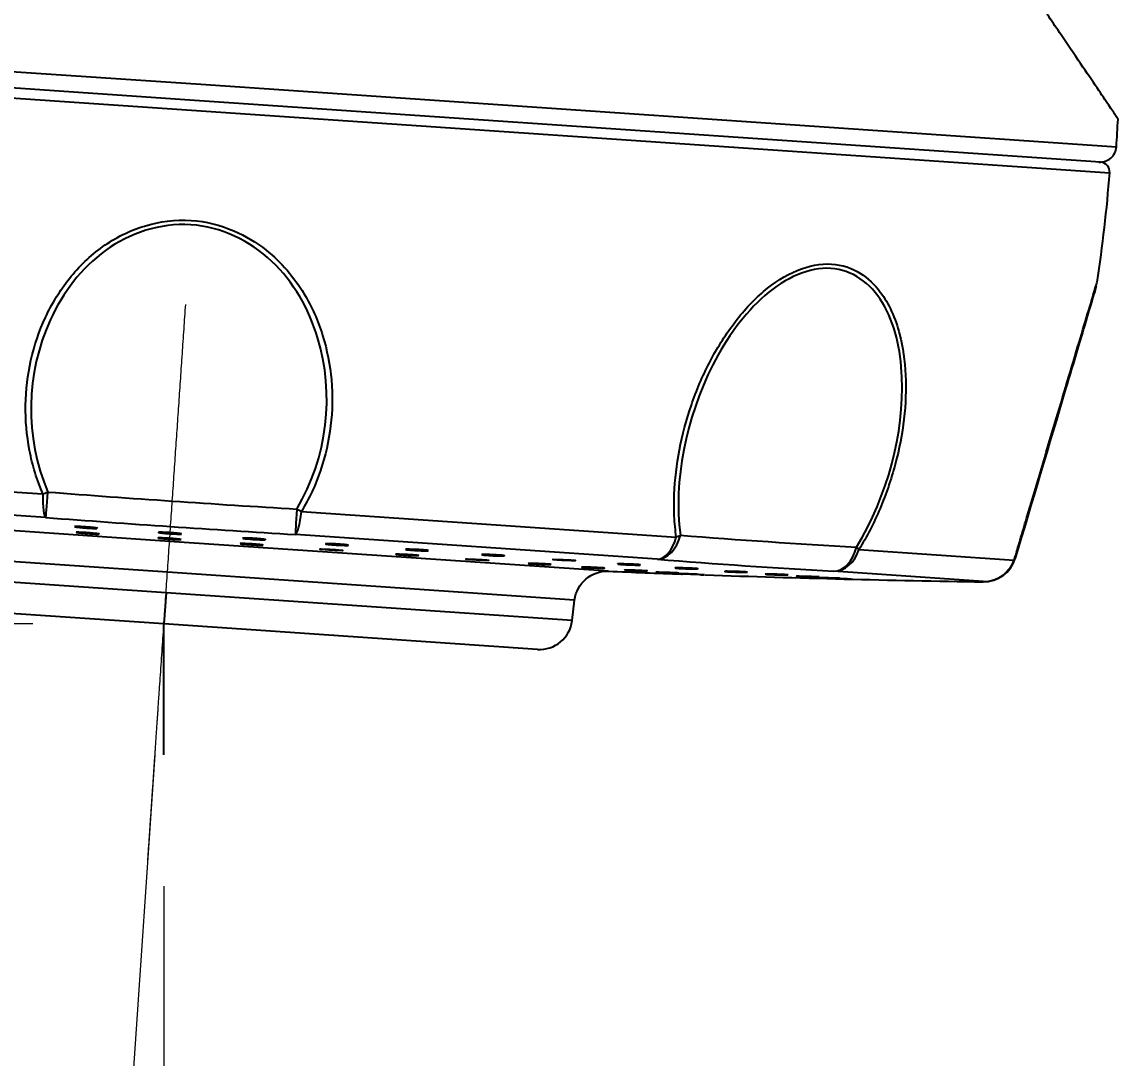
# Model space of a CAD drawing. Extents: x 0 to 1128, y 0 to 827.
# Drawn here: x 472.88 to 506.32, y 538.93 to 570.55 of the extents above; entities that cross this region are included whole.
import ezdxf

# ---------------------------------------------------------------- set-up
doc = ezdxf.new("R2010")
doc.units = 0
doc.header["$LTSCALE"] = 10
doc.header["$MEASUREMENT"] = 0
doc.header["$PDMODE"] = 3
doc.header["$PDSIZE"] = -10
doc.linetypes.add('CENTER2', pattern=[28.575, 19.05, -3.175, 3.175, -3.175])
doc.layers.get('0').update_dxf_attribs({"linetype": 'CONTINUOUS'})
doc.layers.get('DEFPOINTS').update_dxf_attribs({"linetype": 'CONTINUOUS'})
doc.layers.add('1', color=7, linetype='CONTINUOUS')
doc.layers.add('Cneter', color=1, linetype='CENTER2', lineweight=13)
doc.styles.add('Daelim Dimension', font='')
doc.styles.get('Daelim Dimension').set_extended_font_data('나눔고딕')
doc.dimstyles.new('DEFAULT', dxfattribs={"dimscale": 2, "dimtxt": 2, "dimasz": 2, "dimexe": 0, "dimexo": 2, "dimgap": 1, "dimtad": 1, "dimdec": 0, "dimzin": 9, "dimdsep": 46, "dimtxsty": 'Daelim Dimension', "dimcen": 0.5, "dimclrd": 5, "dimclre": 5, "dimclrt": 256, "dimadec": 1, "dimazin": 0, "dimtfac": 1, "dimtdec": 0, "dimtix": 1, "dimtmove": 0, "dimatfit": 3, "dimfxl": 1, "dimtolj": 1, "dimtzin": 1, "dimlwd": 9, "dimlwe": 9, "dimarcsym": 0})

# ---------------------------------------------------------------- blocks, each defined once
blk = doc.blocks.new('*D4')
at = {"color": 5, "lineweight": 9, "ltscale": 0.5, "transparency": 16777216}
for p, q in [((477.216, 544.182), (477.216, 293.369)), ((709.243, 329.959), (709.243, 293.369)), ((481.216, 293.369), (705.243, 293.369))]:
    blk.add_line(p, q, dxfattribs=at)
at = {"color": 5, "ltscale": 0.5, "transparency": 16777216}
for points in [[(481.216, 294.036), (481.216, 292.702), (477.216, 293.369)], [(705.243, 294.036), (705.243, 292.702), (709.243, 293.369)]]:
    blk.add_solid(points, dxfattribs=at)
at = {"layer": 'DEFPOINTS', "color": 0, "ltscale": 0.5, "transparency": 16777216}
for p in [(477.216, 548.182), (709.243, 333.959), (709.243, 293.369)]:
    blk.add_point(p, dxfattribs=at)
at = {"color": 7, "ltscale": 0.5, "transparency": 16777216, "insert": (593.23, 300.482), "char_height": 10, "attachment_point": 5, "style": 'Daelim Dimension'}
blk.add_mtext('\\A1;232', dxfattribs=at)
blk = doc.blocks.new('*D5')
at = {"color": 5, "lineweight": 9, "ltscale": 0.5, "transparency": 16777216}
for p, q in [((476.944, 548.191), (459.613, 293.968)), ((477.216, 544.182), (477.216, 293.369))]:
    blk.add_line(p, q, dxfattribs=at)
blk.add_arc((477.216, 552.182), 258.813, 266.98543, 269.11445, dxfattribs=at)
at = {"color": 5, "ltscale": 0.5, "transparency": 16777216}
for points in [[(463.565, 293.062), (463.646, 294.393), (459.613, 293.968)], [(473.222, 294.067), (473.211, 292.733), (477.216, 293.369)]]:
    blk.add_solid(points, dxfattribs=at)
at = {"layer": 'DEFPOINTS', "color": 0, "ltscale": 0.5, "transparency": 16777216}
for p in [(477.281, 553.128), (477.216, 552.182), (477.216, 552.182), (477.216, 548.182), (465.476, 293.636)]:
    blk.add_point(p, dxfattribs=at)
at = {"color": 7, "ltscale": 0.5, "transparency": 16777216, "insert": (468.652, 300.641), "char_height": 10, "attachment_point": 5, "rotation": 358.0499, "style": 'Daelim Dimension'}
blk.add_mtext('\\A1;4%%D', dxfattribs=at)
blk = doc.blocks.new('*D6')
at = {"color": 5, "lineweight": 9, "ltscale": 0.5, "transparency": 16777216}
for p, q in [((473.216, 552.182), (407.903, 552.182)), ((407.903, 332.959), (407.903, 548.182)), ((678.153, 328.959), (407.903, 328.959))]:
    blk.add_line(p, q, dxfattribs=at)
at = {"color": 5, "ltscale": 0.5, "transparency": 16777216}
for points in [[(407.236, 548.182), (408.569, 548.182), (407.903, 552.182)], [(407.236, 332.959), (408.569, 332.959), (407.903, 328.959)]]:
    blk.add_solid(points, dxfattribs=at)
at = {"layer": 'DEFPOINTS', "color": 0, "ltscale": 0.5, "transparency": 16777216}
for p in [(407.903, 552.182), (477.216, 552.182), (682.153, 328.959)]:
    blk.add_point(p, dxfattribs=at)
at = {"color": 7, "ltscale": 0.5, "transparency": 16777216, "insert": (400.79, 440.571), "char_height": 10, "attachment_point": 5, "rotation": 90, "style": 'Daelim Dimension'}
blk.add_mtext('\\A1;223', dxfattribs=at)

msp = doc.modelspace()

# ---------------------------------------------------------------- linework, layer by layer
at = {"ltscale": 0.5}
for p in [(477.281, 553.128), (477.216, 548.182)]:
    msp.add_line(p, (477.216, 552.182), dxfattribs=at)
at = {"layer": '1', "color": 7, "linetype": 'Continuous'}
for p, q in [((450.405, 570.55), (478.339, 568.646)), ((478.305, 568.145), (450.819, 570.019)), ((450.5, 569.738), (506.069, 565.949)), ((478.339, 568.646), (506.273, 566.741)), ((505.79, 566.271), (478.305, 568.145)), ((462.093, 556.926), (473.525, 556.147)), ((473.614, 555.428), (462.58, 556.18)), ((477.388, 554.701), (463.997, 555.614)), ((481.412, 555.609), (492.843, 554.83)), ((492.26, 554.156), (481.226, 554.909)), ((477.324, 553.756), (464.901, 554.603)), ((490.78, 553.788), (477.388, 554.701)), ((498.42, 554.45), (503.155, 554.127)), ((477.281, 553.128), (464.891, 553.972)), ((502.213, 553.478), (497.643, 553.789)), ((489.746, 552.909), (477.324, 553.756)), ((497.206, 553.613), (497.199, 553.615)), ((502.213, 553.478), (502.209, 553.463)), ((489.671, 552.283), (477.281, 553.128)), ((477.216, 552.182), (465.823, 552.959)), ((489.671, 552.283), (489.746, 552.909)), ((488.61, 551.405), (477.216, 552.182))]:
    msp.add_line(p, q, dxfattribs=at)
for centre, radius, start, end in [((381.529, 574.742), 125, 356.32995, 356.7184), ((505.774, 566.773), 0.5, 266.0999, 356.33), ((505.769, 565.972), 0.3, 355.6959, 86.0999), ((463.339, 569.165), 42.85, 351.1961, 355.6959), ((502.226, 554.463), 1, 269.0488, 343.4195), ((510.227, 1036.405), 483.009, 267.69242, 267.9574), ((510.227, 1036.405), 483.009, 268.04192, 269.04876), ((488.678, 552.403), 1, 266.0999, 353.0998)]:
    msp.add_arc(centre, radius, start, end, dxfattribs=at)
at = {"layer": '1', "color": 7, "linetype": 'Continuous', "extrusion": (0, 0, -1)}
msp.add_arc((-490.739, 552.789), 1, 6.9002, 92.3076, dxfattribs=at)
at = {"layer": '1', "color": 7, "linetype": 'Continuous'}
for centre, major_axis, ratio, start_param, end_param in [((473.689, 556.423), (-0.068, -0.998), 0.151744, 5.003417, 6.231108), ((473.689, 556.423), (0.92, 0.391), 0.196656, 4.449773, 4.612751), ((473.689, 556.423), (0.076, 0.997), 0.0018, 3.193066, 4.491082), ((508.274, 1007.747), (463.112, -31.572), 0.97561, 4.704187, 4.720591), ((481.286, 555.906), (-0.06, -0.998), 0.0018, 4.933696, 6.231712), ((481.286, 555.906), (-0.068, -0.998), 0.151744, 0.052077, 1.279768), ((481.286, 555.906), (-0.859, 0.513), 0.196656, 1.670434, 1.833412), ((508.285, 1007.907), (-464.072, 31.637), 0.97561, 1.562594, 1.578998), ((492.297, 555.155), (0.079, 0.997), 0.708356, 3.201082, 4.499098), ((492.297, 555.155), (-0.068, -0.998), 0.591619, 0.052077, 1.279768), ((492.297, 555.155), (0.992, 0.129), 0.453228, 5.235213, 5.398191), ((598.338, 1001.607), (170.509, 431.736), 0.68986, 3.349475, 3.36588), ((497.669, 554.789), (-0.057, -0.998), 0.70581, 0.043486, 1.341502), ((497.669, 554.789), (-0.068, -0.998), 0.806217, 0.052077, 1.279768), ((497.669, 554.789), (-0.854, 0.52), 0.175115, 3.754975, 3.917953), ((597.846, 1001.801), (-170.863, -432.632), 0.68986, 0.207883, 0.224287), ((502.23, 554.478), (-0.958, 0.285), 0.999966, 1.843577, 3.141593), ((502.23, 554.478), (-0.068, -0.998), 0.98842, 0.052077, 1.279768), ((502.23, 554.478), (0.958, -0.285), 0.444306, 6.120207, 6.283185)]:
    msp.add_ellipse(centre, major_axis=major_axis, ratio=ratio, start_param=start_param, end_param=end_param, dxfattribs=at)
for points, knots in [([(506.324, 567.587), (506.311, 567.607), (506.283, 567.649), (506.059, 567.981), (505.702, 568.51), (505.197, 569.255), (504.549, 570.212), (503.283, 572.076), (500.921, 575.588), (497.236, 581.013), (493.874, 585.973), (491.097, 590.08), (488.657, 593.683), (485.939, 597.671), (483.413, 601.404), (481.967, 603.556), (481.343, 604.484)], [0, 0, 0, 0, 0.03684, 0.074066, 0.112005, 0.150963, 0.191222, 0.233031, 0.351862, 0.491758, 0.62721, 0.683143, 0.759439, 0.859337, 0.939331, 1, 1, 1, 1]), ([(473.525, 556.147), (473.44, 556.361), (473.27, 556.794), (473.051, 557.696), (472.949, 558.855), (473.113, 560.235), (473.557, 561.557), (474.287, 562.758), (475.308, 563.751), (476.599, 564.401), (478.02, 564.582), (479.318, 564.258), (480.545, 563.516), (481.494, 562.395), (482.106, 561.001), (482.373, 559.623), (482.351, 558.221), (482.09, 557.078), (481.751, 556.214), (481.524, 555.81), (481.412, 555.609)], [0, 0, 0, 0, 0.030925, 0.062393, 0.124655, 0.186847, 0.248867, 0.311288, 0.373942, 0.43667, 0.499585, 0.558364, 0.609289, 0.687378, 0.749769, 0.812162, 0.87525, 0.93778, 0.969186, 1, 1, 1, 1]), ([(481.271, 555.687), (482.209, 557.257), (482.434, 559.187), (481.638, 561.795), (481.179, 562.609), (479.837, 563.879), (478.968, 564.299), (477.099, 564.42), (476.18, 564.113), (474.695, 563.037), (474.126, 562.282), (473.004, 559.831), (472.959, 557.885), (473.674, 556.204)], [0, 0, 0, 0, 0.25, 0.25, 0.375, 0.375, 0.5, 0.5, 0.625, 0.625, 0.75, 0.75, 1, 1, 1, 1]), ([(492.843, 554.83), (492.821, 555.04), (492.775, 555.464), (492.777, 556.351), (492.91, 557.494), (493.275, 558.861), (493.83, 560.175), (494.571, 561.375), (495.483, 562.376), (496.528, 563.043), (497.583, 563.248), (498.459, 562.953), (499.208, 562.244), (499.69, 561.155), (499.88, 559.789), (499.826, 558.433), (499.559, 557.048), (499.169, 555.914), (498.771, 555.053), (498.537, 554.65), (498.42, 554.45)], [0, 0, 0, 0, 0.030925, 0.062393, 0.124655, 0.186847, 0.248867, 0.311288, 0.373942, 0.43667, 0.499585, 0.558364, 0.609289, 0.687378, 0.749769, 0.812162, 0.87525, 0.93778, 0.969186, 1, 1, 1, 1]), ([(498.343, 554.523), (499.297, 556.092), (499.802, 558.003), (499.695, 560.564), (499.51, 561.359), (498.771, 562.589), (498.221, 562.986), (496.898, 563.07), (496.182, 562.749), (494.922, 561.658), (494.379, 560.901), (493.135, 558.458), (492.756, 556.535), (492.971, 554.889)], [0, 0, 0, 0, 0.25, 0.25, 0.375, 0.375, 0.5, 0.5, 0.625, 0.625, 0.75, 0.75, 1, 1, 1, 1]), ([(503.155, 554.127), (503.216, 554.332), (503.338, 554.744), (503.596, 555.613), (503.932, 556.742), (504.339, 558.107), (504.734, 559.432), (505.101, 560.657), (505.412, 561.699), (505.63, 562.422), (505.685, 562.608), (505.685, 562.609), (505.685, 562.609)], [0, 0, 0, 0, 0.061876, 0.124828, 0.249385, 0.373806, 0.4979, 0.622802, 0.748142, 0.873644, 0.999514, 1, 1, 1, 1]), ([(505.543, 562.102), (505.615, 562.343), (505.656, 562.478), (505.654, 562.473), (505.546, 562.111), (505.203, 560.957), (504.971, 560.179), (504.233, 557.701), (503.665, 555.792), (503.189, 554.192)], [0, 0, 0, 0, 0.134363, 0.134363, 0.350772, 0.350772, 0.567182, 0.567182, 1, 1, 1, 1]), ([(474.835, 555.139), (474.797, 555.142), (474.757, 555.145), (474.685, 555.149), (474.65, 555.15), (474.589, 555.153), (474.562, 555.153), (474.522, 555.154), (474.508, 555.153), (474.495, 555.151), (474.493, 555.151), (474.493, 555.15)], [0, 0, 0, 0, 0.216181, 0.216181, 0.431777, 0.431777, 0.654822, 0.654822, 0.867047, 0.867047, 1, 1, 1, 1]), ([(474.496, 555.147), (474.496, 555.147), (474.496, 555.147), (474.501, 555.145), (474.513, 555.143), (474.549, 555.137), (474.573, 555.134), (474.629, 555.128), (474.663, 555.124), (474.735, 555.118), (474.773, 555.114), (474.851, 555.108), (474.891, 555.106), (474.967, 555.101), (475.003, 555.099), (475.068, 555.096), (475.097, 555.095), (475.144, 555.094), (475.162, 555.094), (475.174, 555.095)], [0, 0, 0, 0, 0.000244, 0.000244, 0.12482, 0.12482, 0.249778, 0.249778, 0.376585, 0.376585, 0.499518, 0.499518, 0.62692, 0.62692, 0.749636, 0.749636, 0.876229, 0.876229, 1, 1, 1, 1]), ([(475.191, 555.098), (475.191, 555.098), (475.191, 555.099), (475.189, 555.101), (475.181, 555.103), (475.153, 555.108), (475.132, 555.111), (475.082, 555.117), (475.051, 555.121), (474.983, 555.127), (474.946, 555.13), (474.884, 555.136), (474.86, 555.137), (474.835, 555.139)], [0, 0, 0, 0, 0.027102, 0.027102, 0.241558, 0.241558, 0.448247, 0.448247, 0.663085, 0.663085, 0.869883, 0.869883, 1, 1, 1, 1]), ([(474.879, 554.962), (474.84, 554.965), (474.801, 554.968), (474.729, 554.972), (474.695, 554.974), (474.636, 554.977), (474.61, 554.977), (474.572, 554.978), (474.559, 554.978), (474.549, 554.976), (474.547, 554.976), (474.547, 554.975)], [0, 0, 0, 0, 0.221088, 0.221088, 0.441581, 0.441581, 0.669668, 0.669668, 0.88662, 0.88662, 1, 1, 1, 1]), ([(474.552, 554.973), (474.552, 554.973), (474.552, 554.973), (474.559, 554.971), (474.572, 554.969), (474.61, 554.964), (474.635, 554.961), (474.693, 554.955), (474.728, 554.952), (474.8, 554.946), (474.838, 554.943), (474.916, 554.937), (474.957, 554.934), (475.032, 554.929), (475.067, 554.927), (475.131, 554.924), (475.16, 554.923), (475.204, 554.922), (475.221, 554.922), (475.232, 554.922)], [0, 0, 0, 0, 0.000232, 0.000232, 0.124731, 0.124731, 0.249625, 0.249625, 0.3764, 0.3764, 0.499331, 0.499331, 0.626771, 0.626771, 0.749554, 0.749554, 0.876194, 0.876194, 1, 1, 1, 1]), ([(475.245, 554.924), (475.245, 554.924), (475.245, 554.925), (475.242, 554.926), (475.233, 554.928), (475.202, 554.933), (475.181, 554.936), (475.128, 554.941), (475.096, 554.945), (475.027, 554.951), (474.99, 554.954), (474.928, 554.959), (474.903, 554.961), (474.879, 554.962)], [0, 0, 0, 0, 0.045273, 0.045273, 0.255676, 0.255676, 0.458446, 0.458446, 0.66926, 0.66926, 0.872237, 0.872237, 1, 1, 1, 1]), ([(477.431, 554.788), (477.392, 554.791), (477.352, 554.794), (477.277, 554.798), (477.24, 554.8), (477.173, 554.804), (477.142, 554.805), (477.094, 554.806), (477.076, 554.806), (477.051, 554.805), (477.044, 554.804), (477.045, 554.802), (477.052, 554.8), (477.079, 554.796), (477.098, 554.793), (477.148, 554.788), (477.179, 554.785), (477.245, 554.779), (477.282, 554.776), (477.358, 554.77), (477.399, 554.767), (477.477, 554.762), (477.515, 554.76), (477.584, 554.757), (477.617, 554.755), (477.672, 554.753), (477.694, 554.753), (477.726, 554.753), (477.737, 554.754), (477.741, 554.755)], [0, 0, 0, 0, 0.071145, 0.071145, 0.142098, 0.142098, 0.215495, 0.215495, 0.285309, 0.285309, 0.357817, 0.357817, 0.428904, 0.428904, 0.500216, 0.500216, 0.572603, 0.572603, 0.642795, 0.642795, 0.715561, 0.715561, 0.785668, 0.785668, 0.857978, 0.857978, 0.92892, 0.92892, 1, 1, 1, 1]), ([(477.443, 554.961), (477.404, 554.964), (477.364, 554.967), (477.288, 554.971), (477.252, 554.973), (477.185, 554.976), (477.154, 554.977), (477.106, 554.977), (477.088, 554.977), (477.062, 554.976), (477.055, 554.975), (477.056, 554.971), (477.064, 554.969), (477.09, 554.964), (477.11, 554.961), (477.159, 554.955), (477.19, 554.952), (477.257, 554.946), (477.293, 554.943), (477.37, 554.937), (477.411, 554.934), (477.488, 554.929), (477.526, 554.927), (477.596, 554.924), (477.629, 554.922), (477.683, 554.921), (477.705, 554.921), (477.738, 554.922), (477.749, 554.923), (477.752, 554.924)], [0, 0, 0, 0, 0.07112, 0.07112, 0.142047, 0.142047, 0.215425, 0.215425, 0.285244, 0.285244, 0.35777, 0.35777, 0.428905, 0.428905, 0.500257, 0.500257, 0.572666, 0.572666, 0.642862, 0.642862, 0.715611, 0.715611, 0.785683, 0.785683, 0.857969, 0.857969, 0.928909, 0.928909, 1, 1, 1, 1]), ([(477.743, 554.756), (477.743, 554.757), (477.739, 554.758), (477.722, 554.761), (477.707, 554.763), (477.664, 554.768), (477.636, 554.771), (477.574, 554.777), (477.539, 554.78), (477.479, 554.785), (477.455, 554.787), (477.431, 554.788)], [0, 0, 0, 0, 0.17491, 0.17491, 0.399682, 0.399682, 0.633372, 0.633372, 0.858374, 0.858374, 1, 1, 1, 1]), ([(477.754, 554.925), (477.755, 554.927), (477.751, 554.928), (477.734, 554.932), (477.718, 554.935), (477.676, 554.94), (477.648, 554.944), (477.585, 554.95), (477.551, 554.953), (477.491, 554.958), (477.467, 554.96), (477.443, 554.961)], [0, 0, 0, 0, 0.175821, 0.175821, 0.400425, 0.400425, 0.633883, 0.633883, 0.858605, 0.858605, 1, 1, 1, 1]), ([(480.049, 554.784), (480.011, 554.787), (479.971, 554.789), (479.894, 554.794), (479.856, 554.796), (479.784, 554.799), (479.75, 554.8), (479.695, 554.801), (479.672, 554.801), (479.638, 554.8), (479.626, 554.799), (479.62, 554.797), (479.619, 554.797), (479.619, 554.796)], [0, 0, 0, 0, 0.185312, 0.185312, 0.370122, 0.370122, 0.561316, 0.561316, 0.743237, 0.743237, 0.932213, 0.932213, 1, 1, 1, 1]), ([(479.628, 554.793), (479.628, 554.793), (479.628, 554.793), (479.636, 554.79), (479.652, 554.788), (479.693, 554.782), (479.72, 554.779), (479.781, 554.774), (479.816, 554.771), (479.89, 554.765), (479.93, 554.762), (480.008, 554.757), (480.047, 554.755), (480.121, 554.751), (480.156, 554.75), (480.217, 554.748), (480.244, 554.748), (480.285, 554.748), (480.3, 554.749), (480.309, 554.75)], [0, 0, 0, 0, 0.000221, 0.000221, 0.125133, 0.125133, 0.251895, 0.251895, 0.374783, 0.374783, 0.502139, 0.502139, 0.624811, 0.624811, 0.751357, 0.751357, 0.875547, 0.875547, 1, 1, 1, 1]), ([(480.318, 554.752), (480.318, 554.753), (480.317, 554.754), (480.31, 554.756), (480.299, 554.759), (480.265, 554.764), (480.241, 554.767), (480.185, 554.773), (480.153, 554.776), (480.096, 554.78), (480.073, 554.782), (480.049, 554.784)], [0, 0, 0, 0, 0.096706, 0.096706, 0.34287, 0.34287, 0.598739, 0.598739, 0.845032, 0.845032, 1, 1, 1, 1]), ([(479.982, 554.615), (479.944, 554.617), (479.905, 554.62), (479.827, 554.625), (479.788, 554.627), (479.716, 554.63), (479.681, 554.632), (479.624, 554.633), (479.6, 554.634), (479.564, 554.634), (479.551, 554.634), (479.542, 554.632), (479.541, 554.632), (479.541, 554.631)], [0, 0, 0, 0, 0.182332, 0.182332, 0.364172, 0.364172, 0.552276, 0.552276, 0.731197, 0.731197, 0.917021, 0.917021, 1, 1, 1, 1]), ([(479.548, 554.629), (479.548, 554.629), (479.548, 554.629), (479.555, 554.627), (479.569, 554.625), (479.609, 554.62), (479.635, 554.617), (479.695, 554.612), (479.729, 554.609), (479.801, 554.604), (479.842, 554.601), (479.92, 554.596), (479.959, 554.594), (480.033, 554.59), (480.069, 554.588), (480.132, 554.586), (480.159, 554.585), (480.202, 554.584), (480.219, 554.584), (480.229, 554.585)], [0, 0, 0, 0, 0.000212, 0.000212, 0.125055, 0.125055, 0.25178, 0.25178, 0.374661, 0.374661, 0.502051, 0.502051, 0.624785, 0.624785, 0.751375, 0.751375, 0.87557, 0.87557, 1, 1, 1, 1]), ([(480.24, 554.587), (480.24, 554.588), (480.239, 554.588), (480.235, 554.59), (480.225, 554.592), (480.193, 554.596), (480.17, 554.599), (480.116, 554.604), (480.084, 554.607), (480.028, 554.611), (480.005, 554.613), (479.982, 554.615)], [0, 0, 0, 0, 0.07363, 0.07363, 0.325993, 0.325993, 0.588368, 0.588368, 0.840989, 0.840989, 1, 1, 1, 1]), ([(482.469, 554.445), (482.434, 554.448), (482.395, 554.45), (482.317, 554.455), (482.278, 554.457), (482.201, 554.461), (482.163, 554.462), (482.099, 554.465), (482.07, 554.466), (482.023, 554.466), (482.004, 554.466), (481.981, 554.465), (481.976, 554.464), (481.979, 554.462), (481.987, 554.46), (482.015, 554.456), (482.036, 554.454), (482.087, 554.449), (482.117, 554.446), (482.185, 554.441), (482.223, 554.438), (482.3, 554.434), (482.34, 554.431), (482.417, 554.427), (482.456, 554.425), (482.525, 554.423), (482.556, 554.421), (482.609, 554.42), (482.631, 554.42), (482.663, 554.42), (482.672, 554.421), (482.677, 554.423), (482.673, 554.425), (482.653, 554.428), (482.636, 554.431), (482.591, 554.435), (482.563, 554.438), (482.513, 554.442), (482.491, 554.443), (482.469, 554.445)], [0, 0, 0, 0, 0.053487, 0.053487, 0.106829, 0.106829, 0.162009, 0.162009, 0.214495, 0.214495, 0.269006, 0.269006, 0.32245, 0.32245, 0.376062, 0.376062, 0.430482, 0.430482, 0.483252, 0.483252, 0.537958, 0.537958, 0.590665, 0.590665, 0.645027, 0.645027, 0.698361, 0.698361, 0.751977, 0.751977, 0.806636, 0.806636, 0.859313, 0.859313, 0.914079, 0.914079, 0.966809, 0.966809, 1, 1, 1, 1]), ([(482.614, 554.609), (482.578, 554.612), (482.538, 554.614), (482.461, 554.619), (482.421, 554.621), (482.346, 554.624), (482.309, 554.625), (482.248, 554.627), (482.221, 554.627), (482.178, 554.627), (482.161, 554.626), (482.145, 554.625), (482.142, 554.624), (482.142, 554.622)], [0, 0, 0, 0, 0.17322, 0.17322, 0.345971, 0.345971, 0.52469, 0.52469, 0.694741, 0.694741, 0.871386, 0.871386, 1, 1, 1, 1]), ([(482.144, 554.621), (482.144, 554.621), (482.144, 554.621), (482.148, 554.619), (482.158, 554.617), (482.191, 554.612), (482.214, 554.609), (482.269, 554.604), (482.3, 554.601), (482.37, 554.596), (482.41, 554.593), (482.487, 554.588), (482.527, 554.586), (482.603, 554.582), (482.641, 554.581), (482.707, 554.579), (482.737, 554.578), (482.786, 554.578), (482.806, 554.578), (482.834, 554.579), (482.841, 554.581), (482.841, 554.584), (482.834, 554.586), (482.81, 554.59), (482.79, 554.593), (482.741, 554.598), (482.712, 554.601), (482.659, 554.606), (482.637, 554.607), (482.614, 554.609)], [0, 0, 0, 0, 0.000137, 0.000137, 0.079287, 0.079287, 0.15961, 0.15961, 0.237478, 0.237478, 0.318177, 0.318177, 0.395908, 0.395908, 0.476094, 0.476094, 0.554787, 0.554787, 0.633912, 0.633912, 0.714608, 0.714608, 0.792383, 0.792383, 0.873223, 0.873223, 0.951039, 0.951039, 1, 1, 1, 1]), ([(485.097, 554.44), (485.063, 554.442), (485.024, 554.445), (484.947, 554.449), (484.908, 554.451), (484.83, 554.455), (484.791, 554.456), (484.724, 554.458), (484.694, 554.459), (484.643, 554.459), (484.622, 554.459), (484.594, 554.457), (484.586, 554.456), (484.585, 554.454), (484.585, 554.454), (484.585, 554.454)], [0, 0, 0, 0, 0.163035, 0.163035, 0.325628, 0.325628, 0.493838, 0.493838, 0.65389, 0.65389, 0.820149, 0.820149, 0.983218, 0.983218, 1, 1, 1, 1]), ([(484.601, 554.449), (484.601, 554.449), (484.601, 554.449), (484.613, 554.447), (484.632, 554.445), (484.679, 554.44), (484.708, 554.437), (484.773, 554.432), (484.81, 554.429), (484.886, 554.425), (484.925, 554.422), (485.003, 554.419), (485.042, 554.417), (485.114, 554.415), (485.147, 554.414), (485.203, 554.413), (485.227, 554.413), (485.263, 554.414), (485.275, 554.415), (485.28, 554.416)], [0, 0, 0, 0, 0.000212, 0.000212, 0.126687, 0.126687, 0.249298, 0.249298, 0.376367, 0.376367, 0.498763, 0.498763, 0.625023, 0.625023, 0.748933, 0.748933, 0.873523, 0.873523, 1, 1, 1, 1]), ([(485.283, 554.417), (485.284, 554.418), (485.281, 554.42), (485.269, 554.423), (485.254, 554.425), (485.213, 554.43), (485.187, 554.432), (485.139, 554.436), (485.119, 554.438), (485.097, 554.44)], [0, 0, 0, 0, 0.193417, 0.193417, 0.507479, 0.507479, 0.809787, 0.809787, 1, 1, 1, 1]), ([(484.832, 554.284), (484.799, 554.286), (484.762, 554.289), (484.687, 554.293), (484.647, 554.295), (484.568, 554.299), (484.528, 554.301), (484.457, 554.304), (484.425, 554.305), (484.369, 554.306), (484.345, 554.307), (484.31, 554.306), (484.299, 554.306), (484.292, 554.305), (484.291, 554.304), (484.291, 554.304)], [0, 0, 0, 0, 0.156343, 0.156343, 0.312264, 0.312264, 0.473556, 0.473556, 0.626974, 0.626974, 0.786311, 0.786311, 0.942527, 0.942527, 1, 1, 1, 1]), ([(484.299, 554.301), (484.299, 554.301), (484.299, 554.301), (484.307, 554.3), (484.323, 554.298), (484.364, 554.294), (484.39, 554.291), (484.45, 554.287), (484.486, 554.284), (484.56, 554.28), (484.599, 554.277), (484.677, 554.273), (484.717, 554.271), (484.791, 554.268), (484.826, 554.267), (484.887, 554.265), (484.914, 554.264), (484.957, 554.264), (484.972, 554.264), (484.981, 554.265)], [0, 0, 0, 0, 0.000181, 0.000181, 0.12662, 0.12662, 0.249225, 0.249225, 0.376328, 0.376328, 0.498785, 0.498785, 0.625089, 0.625089, 0.749005, 0.749005, 0.873574, 0.873574, 1, 1, 1, 1]), ([(484.99, 554.267), (484.99, 554.267), (484.989, 554.268), (484.984, 554.269), (484.972, 554.271), (484.938, 554.275), (484.915, 554.277), (484.871, 554.281), (484.852, 554.282), (484.832, 554.284)], [0, 0, 0, 0, 0.119324, 0.119324, 0.462151, 0.462151, 0.792232, 0.792232, 1, 1, 1, 1]), ([(487.011, 554.135), (486.982, 554.137), (486.948, 554.14), (486.876, 554.144), (486.837, 554.146), (486.759, 554.15), (486.717, 554.152), (486.642, 554.155), (486.607, 554.156), (486.543, 554.158), (486.514, 554.159), (486.468, 554.159), (486.451, 554.159), (486.43, 554.158), (486.425, 554.157), (486.429, 554.155), (486.439, 554.154), (486.469, 554.15), (486.49, 554.148), (486.542, 554.144), (486.574, 554.142), (486.643, 554.138), (486.681, 554.135), (486.757, 554.131), (486.798, 554.129), (486.875, 554.126), (486.913, 554.124), (486.981, 554.122), (487.012, 554.121), (487.065, 554.12), (487.086, 554.12), (487.115, 554.121), (487.123, 554.121), (487.127, 554.123), (487.122, 554.125), (487.1, 554.128), (487.082, 554.13), (487.045, 554.133), (487.029, 554.134), (487.011, 554.135)], [0, 0, 0, 0, 0.053487, 0.053487, 0.106829, 0.106829, 0.162009, 0.162009, 0.214495, 0.214495, 0.269006, 0.269006, 0.32245, 0.32245, 0.376062, 0.376062, 0.430482, 0.430482, 0.483252, 0.483252, 0.537958, 0.537958, 0.590665, 0.590665, 0.645027, 0.645027, 0.698361, 0.698361, 0.751977, 0.751977, 0.806636, 0.806636, 0.859313, 0.859313, 0.914079, 0.914079, 0.966809, 0.966809, 1, 1, 1, 1]), ([(487.458, 554.279), (487.427, 554.281), (487.39, 554.283), (487.315, 554.288), (487.276, 554.29), (487.197, 554.293), (487.157, 554.295), (487.085, 554.297), (487.052, 554.298), (486.994, 554.299), (486.969, 554.299), (486.931, 554.298), (486.919, 554.297), (486.91, 554.295), (486.909, 554.295), (486.909, 554.294)], [0, 0, 0, 0, 0.153974, 0.153974, 0.307531, 0.307531, 0.466393, 0.466393, 0.61755, 0.61755, 0.774569, 0.774569, 0.928576, 0.928576, 1, 1, 1, 1]), ([(486.914, 554.291), (486.914, 554.291), (486.914, 554.291), (486.921, 554.29), (486.935, 554.288), (486.975, 554.283), (487, 554.281), (487.059, 554.276), (487.094, 554.274), (487.167, 554.269), (487.205, 554.267), (487.283, 554.263), (487.324, 554.261), (487.399, 554.259), (487.434, 554.258), (487.497, 554.257), (487.525, 554.256), (487.569, 554.257), (487.586, 554.257), (487.596, 554.258)], [0, 0, 0, 0, 0.000215, 0.000215, 0.126691, 0.126691, 0.249302, 0.249302, 0.376371, 0.376371, 0.498767, 0.498767, 0.625028, 0.625028, 0.748938, 0.748938, 0.873529, 0.873529, 1, 1, 1, 1]), ([(487.607, 554.261), (487.608, 554.261), (487.607, 554.261), (487.604, 554.264), (487.594, 554.265), (487.562, 554.27), (487.54, 554.272), (487.497, 554.276), (487.478, 554.277), (487.458, 554.279)], [0, 0, 0, 0, 0.09254, 0.09254, 0.445881, 0.445881, 0.785998, 0.785998, 1, 1, 1, 1]), ([(489.662, 554.128), (489.633, 554.131), (489.599, 554.133), (489.527, 554.137), (489.488, 554.139), (489.409, 554.142), (489.368, 554.144), (489.293, 554.147), (489.257, 554.148), (489.194, 554.149), (489.164, 554.149), (489.119, 554.149), (489.102, 554.148), (489.08, 554.147), (489.075, 554.145), (489.08, 554.143), (489.089, 554.141), (489.119, 554.137), (489.14, 554.135), (489.192, 554.131), (489.225, 554.128), (489.293, 554.124), (489.331, 554.122), (489.408, 554.118), (489.448, 554.117), (489.526, 554.114), (489.563, 554.113), (489.631, 554.111), (489.663, 554.111), (489.715, 554.11), (489.736, 554.111), (489.765, 554.112), (489.774, 554.113), (489.778, 554.115), (489.773, 554.117), (489.75, 554.12), (489.733, 554.122), (489.696, 554.126), (489.679, 554.127), (489.662, 554.128)], [0, 0, 0, 0, 0.053463, 0.053463, 0.106782, 0.106782, 0.161942, 0.161942, 0.214427, 0.214427, 0.268948, 0.268948, 0.322422, 0.322422, 0.37606, 0.37606, 0.430492, 0.430492, 0.483261, 0.483261, 0.537949, 0.537949, 0.590625, 0.590625, 0.644964, 0.644964, 0.698292, 0.698292, 0.751913, 0.751913, 0.806599, 0.806599, 0.859304, 0.859304, 0.914087, 0.914087, 0.96682, 0.96682, 1, 1, 1, 1]), ([(488.953, 554.003), (488.929, 554.005), (488.899, 554.007), (488.832, 554.011), (488.795, 554.013), (488.718, 554.016), (488.677, 554.018), (488.599, 554.022), (488.562, 554.023), (488.492, 554.025), (488.458, 554.026), (488.403, 554.027), (488.381, 554.028), (488.348, 554.027), (488.337, 554.027), (488.332, 554.026), (488.331, 554.026), (488.331, 554.026)], [0, 0, 0, 0, 0.136321, 0.136321, 0.272275, 0.272275, 0.412911, 0.412911, 0.546682, 0.546682, 0.685614, 0.685614, 0.821825, 0.821825, 0.958466, 0.958466, 1, 1, 1, 1]), ([(488.341, 554.023), (488.341, 554.023), (488.342, 554.023), (488.351, 554.022), (488.366, 554.02), (488.409, 554.017), (488.436, 554.015), (488.499, 554.011), (488.534, 554.009), (488.608, 554.005), (488.648, 554.003), (488.726, 554), (488.765, 553.998), (488.839, 553.996), (488.873, 553.994), (488.934, 553.993), (488.961, 553.992), (489.001, 553.992), (489.015, 553.992), (489.023, 553.993)], [0, 0, 0, 0, 0.000323, 0.000323, 0.123406, 0.123406, 0.251005, 0.251005, 0.37394, 0.37394, 0.500737, 0.500737, 0.625136, 0.625136, 0.750192, 0.750192, 0.877682, 0.877682, 1, 1, 1, 1]), ([(489.031, 553.994), (489.031, 553.995), (489.03, 553.995), (489.022, 553.997), (489.01, 553.998), (488.982, 554.001), (488.968, 554.002), (488.953, 554.003)], [0, 0, 0, 0, 0.211855, 0.211855, 0.695544, 0.695544, 1, 1, 1, 1]), ([(490.611, 553.89), (490.592, 553.891), (490.566, 553.893), (490.507, 553.896), (490.473, 553.898), (490.399, 553.902), (490.359, 553.904), (490.28, 553.907), (490.242, 553.908), (490.167, 553.911), (490.13, 553.912), (490.067, 553.914), (490.04, 553.915), (489.996, 553.915), (489.98, 553.915), (489.962, 553.914), (489.958, 553.914), (489.958, 553.913)], [0, 0, 0, 0, 0.128011, 0.128011, 0.255678, 0.255678, 0.387742, 0.387742, 0.513358, 0.513358, 0.643821, 0.643821, 0.771729, 0.771729, 0.900042, 0.900042, 1, 1, 1, 1]), ([(489.959, 553.913), (489.959, 553.913), (489.959, 553.913), (489.963, 553.912), (489.972, 553.911), (490.004, 553.908), (490.027, 553.906), (490.081, 553.903), (490.112, 553.901), (490.181, 553.898), (490.22, 553.896), (490.298, 553.893), (490.338, 553.891), (490.414, 553.888), (490.452, 553.887), (490.52, 553.885), (490.551, 553.884), (490.601, 553.883), (490.621, 553.883), (490.649, 553.883), (490.657, 553.884), (490.658, 553.885), (490.652, 553.886), (490.633, 553.888), (490.623, 553.889), (490.611, 553.89)], [0, 0, 0, 0, 0.000244, 0.000244, 0.092879, 0.092879, 0.188912, 0.188912, 0.281435, 0.281435, 0.376865, 0.376865, 0.47049, 0.47049, 0.564609, 0.564609, 0.660561, 0.660561, 0.753031, 0.753031, 0.84917, 0.84917, 0.941735, 0.941735, 1, 1, 1, 1]), ([(491.671, 553.991), (491.646, 553.993), (491.615, 553.995), (491.547, 553.999), (491.51, 554.001), (491.432, 554.005), (491.391, 554.006), (491.314, 554.009), (491.276, 554.01), (491.207, 554.011), (491.175, 554.012), (491.122, 554.012), (491.1, 554.012), (491.069, 554.011), (491.06, 554.01), (491.056, 554.009), (491.056, 554.009), (491.056, 554.008)], [0, 0, 0, 0, 0.137993, 0.137993, 0.275612, 0.275612, 0.417986, 0.417986, 0.553454, 0.553454, 0.694175, 0.694175, 0.832197, 0.832197, 0.970641, 0.970641, 1, 1, 1, 1]), ([(491.069, 554.005), (491.069, 554.005), (491.069, 554.005), (491.079, 554.003), (491.096, 554.002), (491.14, 553.998), (491.169, 553.996), (491.233, 553.992), (491.268, 553.99), (491.343, 553.986), (491.383, 553.985), (491.462, 553.982), (491.501, 553.981), (491.573, 553.979), (491.607, 553.978), (491.667, 553.977), (491.692, 553.977), (491.73, 553.978), (491.743, 553.979), (491.75, 553.979)], [0, 0, 0, 0, 0.000312, 0.000312, 0.123397, 0.123397, 0.250958, 0.250958, 0.373827, 0.373827, 0.500576, 0.500576, 0.624965, 0.624965, 0.750037, 0.750037, 0.877593, 0.877593, 1, 1, 1, 1]), ([(491.943, 553.799), (491.93, 553.8), (491.909, 553.801), (491.859, 553.804), (491.828, 553.806), (491.76, 553.809), (491.721, 553.811), (491.644, 553.814), (491.605, 553.816), (491.528, 553.818), (491.489, 553.82), (491.419, 553.822), (491.388, 553.823), (491.334, 553.824), (491.312, 553.824), (491.28, 553.824), (491.271, 553.824), (491.267, 553.824), (491.267, 553.823), (491.267, 553.823)], [0, 0, 0, 0, 0.120906, 0.120906, 0.241486, 0.241486, 0.366219, 0.366219, 0.484863, 0.484863, 0.608085, 0.608085, 0.728893, 0.728893, 0.850083, 0.850083, 0.973099, 0.973099, 1, 1, 1, 1]), ([(491.278, 553.821), (491.278, 553.821), (491.278, 553.821), (491.289, 553.821), (491.306, 553.819), (491.35, 553.817), (491.378, 553.815), (491.441, 553.812), (491.477, 553.81), (491.552, 553.807), (491.592, 553.805), (491.67, 553.803), (491.709, 553.801), (491.782, 553.799), (491.817, 553.798), (491.876, 553.796), (491.901, 553.796), (491.94, 553.795), (491.954, 553.795), (491.961, 553.796)], [0, 0, 0, 0, 0.000258, 0.000258, 0.127296, 0.127296, 0.249692, 0.249692, 0.375932, 0.375932, 0.499785, 0.499785, 0.62429, 0.62429, 0.751221, 0.751221, 0.873546, 0.873546, 1, 1, 1, 1]), ([(491.756, 553.981), (491.756, 553.982), (491.754, 553.982), (491.744, 553.985), (491.731, 553.986), (491.701, 553.989), (491.687, 553.99), (491.671, 553.991)], [0, 0, 0, 0, 0.249231, 0.249231, 0.710052, 0.710052, 1, 1, 1, 1]), ([(491.966, 553.796), (491.966, 553.797), (491.965, 553.797), (491.958, 553.798), (491.952, 553.798), (491.943, 553.799)], [0, 0, 0, 0, 0.428962, 0.428962, 1, 1, 1, 1]), ([(493.456, 553.87), (493.434, 553.871), (493.407, 553.873), (493.345, 553.877), (493.309, 553.878), (493.234, 553.882), (493.193, 553.883), (493.115, 553.886), (493.076, 553.887), (493.003, 553.889), (492.968, 553.89), (492.908, 553.89), (492.882, 553.891), (492.843, 553.89), (492.828, 553.89), (492.816, 553.888), (492.814, 553.888), (492.814, 553.887)], [0, 0, 0, 0, 0.131077, 0.131077, 0.261798, 0.261798, 0.397036, 0.397036, 0.525714, 0.525714, 0.659382, 0.659382, 0.790487, 0.790487, 0.921992, 0.921992, 1, 1, 1, 1]), ([(492.818, 553.886), (492.818, 553.886), (492.818, 553.886), (492.824, 553.884), (492.836, 553.883), (492.872, 553.88), (492.896, 553.878), (492.954, 553.875), (492.987, 553.873), (493.058, 553.869), (493.098, 553.868), (493.176, 553.865), (493.216, 553.864), (493.291, 553.861), (493.328, 553.861), (493.393, 553.86), (493.423, 553.859), (493.469, 553.859), (493.486, 553.86), (493.498, 553.86)], [0, 0, 0, 0, 0.000309, 0.000309, 0.123394, 0.123394, 0.250953, 0.250953, 0.373822, 0.373822, 0.500571, 0.500571, 0.62496, 0.62496, 0.750031, 0.750031, 0.877587, 0.877587, 1, 1, 1, 1]), ([(493.514, 553.862), (493.514, 553.863), (493.514, 553.863), (493.512, 553.864), (493.503, 553.865), (493.481, 553.868), (493.469, 553.869), (493.456, 553.87)], [0, 0, 0, 0, 0.082137, 0.082137, 0.64552, 0.64552, 1, 1, 1, 1]), ([(494.987, 553.765), (494.97, 553.767), (494.947, 553.768), (494.891, 553.771), (494.858, 553.773), (494.787, 553.776), (494.747, 553.777), (494.669, 553.78), (494.629, 553.781), (494.553, 553.783), (494.516, 553.784), (494.45, 553.785), (494.421, 553.786), (494.373, 553.786), (494.354, 553.786), (494.329, 553.785), (494.323, 553.784), (494.325, 553.782), (494.332, 553.781), (494.359, 553.778), (494.38, 553.777), (494.43, 553.774), (494.46, 553.772), (494.527, 553.769), (494.565, 553.768), (494.642, 553.765), (494.682, 553.764), (494.759, 553.761), (494.797, 553.76), (494.868, 553.759), (494.901, 553.759), (494.954, 553.758), (494.976, 553.758), (495.009, 553.759), (495.019, 553.759), (495.022, 553.76)], [0, 0, 0, 0, 0.058508, 0.058508, 0.116857, 0.116857, 0.177222, 0.177222, 0.23466, 0.23466, 0.294324, 0.294324, 0.352845, 0.352845, 0.411544, 0.411544, 0.471112, 0.471112, 0.52886, 0.52886, 0.588707, 0.588707, 0.646354, 0.646354, 0.70582, 0.70582, 0.76418, 0.76418, 0.82286, 0.82286, 0.882706, 0.882706, 0.940384, 0.940384, 1, 1, 1, 1]), ([(495.024, 553.761), (495.024, 553.761), (495.02, 553.762), (495.007, 553.764), (494.998, 553.765), (494.987, 553.765)], [0, 0, 0, 0, 0.546855, 0.546855, 1, 1, 1, 1]), ([(492.917, 553.733), (492.909, 553.733), (492.895, 553.734), (492.854, 553.736), (492.828, 553.738), (492.767, 553.74), (492.731, 553.742), (492.657, 553.745), (492.619, 553.746), (492.541, 553.749), (492.5, 553.751), (492.426, 553.753), (492.391, 553.754), (492.329, 553.756), (492.302, 553.757), (492.259, 553.758), (492.243, 553.758), (492.229, 553.758), (492.226, 553.758), (492.225, 553.757)], [0, 0, 0, 0, 0.114696, 0.114696, 0.229084, 0.229084, 0.347411, 0.347411, 0.459961, 0.459961, 0.576855, 0.576855, 0.691459, 0.691459, 0.806425, 0.806425, 0.923123, 0.923123, 1, 1, 1, 1]), ([(492.227, 553.757), (492.227, 553.757), (492.227, 553.757), (492.231, 553.756), (492.242, 553.755), (492.276, 553.753), (492.299, 553.752), (492.354, 553.75), (492.387, 553.748), (492.457, 553.745), (492.496, 553.744), (492.573, 553.741), (492.613, 553.739), (492.69, 553.737), (492.728, 553.736), (492.794, 553.734), (492.824, 553.733), (492.873, 553.732), (492.893, 553.731), (492.918, 553.731), (492.925, 553.731), (492.925, 553.732), (492.922, 553.732), (492.917, 553.733)], [0, 0, 0, 0, 0.000213, 0.000213, 0.106056, 0.106056, 0.208031, 0.208031, 0.31321, 0.31321, 0.416399, 0.416399, 0.520132, 0.520132, 0.625886, 0.625886, 0.727802, 0.727802, 0.833763, 0.833763, 0.935783, 0.935783, 1, 1, 1, 1]), ([(493.509, 553.692), (493.507, 553.693), (493.499, 553.693), (493.469, 553.695), (493.448, 553.695), (493.396, 553.698), (493.363, 553.699), (493.294, 553.702), (493.257, 553.703), (493.18, 553.706), (493.14, 553.707), (493.062, 553.71), (493.024, 553.711), (492.956, 553.713), (492.925, 553.714), (492.872, 553.716), (492.851, 553.716), (492.821, 553.717), (492.813, 553.717), (492.81, 553.717), (492.81, 553.717), (492.81, 553.717)], [0, 0, 0, 0, 0.108919, 0.108919, 0.217544, 0.217544, 0.329911, 0.329911, 0.436792, 0.436792, 0.547797, 0.547797, 0.656628, 0.656628, 0.765802, 0.765802, 0.876622, 0.876622, 0.984082, 0.984082, 1, 1, 1, 1]), ([(493.706, 553.679), (493.706, 553.679), (493.703, 553.679), (493.688, 553.68), (493.672, 553.68), (493.63, 553.682), (493.602, 553.683), (493.54, 553.685), (493.505, 553.686), (493.432, 553.689), (493.391, 553.69), (493.313, 553.693), (493.273, 553.694), (493.2, 553.697), (493.165, 553.698), (493.104, 553.7), (493.077, 553.701), (493.037, 553.702), (493.023, 553.703), (493.006, 553.703), (493.004, 553.704), (493.013, 553.703), (493.018, 553.703), (493.026, 553.703)], [0, 0, 0, 0, 0.066677, 0.066677, 0.163185, 0.163185, 0.263017, 0.263017, 0.357976, 0.357976, 0.456598, 0.456598, 0.553289, 0.553289, 0.650285, 0.650285, 0.748743, 0.748743, 0.844215, 0.844215, 0.943189, 0.943189, 1, 1, 1, 1]), ([(493.592, 553.683), (493.608, 553.682), (493.623, 553.682), (493.659, 553.681), (493.677, 553.68), (493.697, 553.679), (493.702, 553.679), (493.704, 553.679)], [0, 0, 0, 0, 0.257399, 0.257399, 0.713138, 0.713138, 1, 1, 1, 1]), ([(496.242, 553.68), (496.229, 553.681), (496.21, 553.682), (496.161, 553.685), (496.131, 553.686), (496.065, 553.689), (496.027, 553.69), (495.95, 553.693), (495.911, 553.694), (495.833, 553.696), (495.794, 553.697), (495.723, 553.699), (495.69, 553.699), (495.635, 553.7), (495.612, 553.7), (495.578, 553.7), (495.567, 553.699), (495.562, 553.698), (495.561, 553.698), (495.561, 553.698)], [0, 0, 0, 0, 0.119523, 0.119523, 0.238722, 0.238722, 0.362039, 0.362039, 0.479375, 0.479375, 0.601261, 0.601261, 0.720809, 0.720809, 0.840723, 0.840723, 0.962412, 0.962412, 1, 1, 1, 1]), ([(495.57, 553.696), (495.57, 553.696), (495.57, 553.696), (495.579, 553.695), (495.595, 553.694), (495.637, 553.692), (495.664, 553.69), (495.725, 553.688), (495.761, 553.686), (495.835, 553.684), (495.875, 553.682), (495.953, 553.68), (495.993, 553.679), (496.067, 553.677), (496.103, 553.677), (496.163, 553.676), (496.189, 553.675), (496.23, 553.675), (496.245, 553.676), (496.253, 553.676)], [0, 0, 0, 0, 0.000242, 0.000242, 0.127237, 0.127237, 0.249561, 0.249561, 0.375749, 0.375749, 0.499587, 0.499587, 0.624104, 0.624104, 0.751096, 0.751096, 0.873488, 0.873488, 1, 1, 1, 1]), ([(496.261, 553.677), (496.261, 553.677), (496.26, 553.678), (496.255, 553.679), (496.25, 553.679), (496.242, 553.68)], [0, 0, 0, 0, 0.377957, 0.377957, 1, 1, 1, 1]), ([(497.199, 553.615), (497.191, 553.615), (497.176, 553.616), (497.136, 553.618), (497.11, 553.619), (497.049, 553.622), (497.013, 553.623), (496.939, 553.625), (496.9, 553.626), (496.822, 553.629), (496.782, 553.63), (496.707, 553.631), (496.672, 553.632), (496.61, 553.633), (496.583, 553.634), (496.54, 553.634), (496.525, 553.634), (496.51, 553.633), (496.507, 553.633), (496.507, 553.633)], [0, 0, 0, 0, 0.114629, 0.114629, 0.228948, 0.228948, 0.347216, 0.347216, 0.459748, 0.459748, 0.576644, 0.576644, 0.691298, 0.691298, 0.806302, 0.806302, 0.923009, 0.923009, 1, 1, 1, 1]), ([(496.508, 553.632), (496.508, 553.632), (496.508, 553.632), (496.512, 553.632), (496.523, 553.631), (496.557, 553.629), (496.58, 553.628), (496.635, 553.626), (496.668, 553.624), (496.739, 553.622), (496.777, 553.621), (496.854, 553.619), (496.895, 553.617), (496.972, 553.616), (497.01, 553.615), (497.076, 553.613), (497.105, 553.613), (497.154, 553.612), (497.174, 553.612), (497.187, 553.612)], [0, 0, 0, 0, 0.000239, 0.000239, 0.127235, 0.127235, 0.249561, 0.249561, 0.375749, 0.375749, 0.499588, 0.499588, 0.624106, 0.624106, 0.751098, 0.751098, 0.873492, 0.873492, 1, 1, 1, 1]), ([(497.844, 553.571), (497.841, 553.571), (497.831, 553.572), (497.799, 553.573), (497.777, 553.574), (497.723, 553.576), (497.69, 553.577), (497.62, 553.579), (497.582, 553.58), (497.505, 553.582), (497.464, 553.583), (497.387, 553.585), (497.35, 553.586), (497.283, 553.587), (497.252, 553.588), (497.201, 553.589), (497.181, 553.589), (497.154, 553.589), (497.146, 553.589), (497.145, 553.589), (497.145, 553.589), (497.145, 553.589)], [0, 0, 0, 0, 0.109996, 0.109996, 0.219695, 0.219695, 0.333183, 0.333183, 0.441167, 0.441167, 0.553338, 0.553338, 0.663358, 0.663358, 0.773714, 0.773714, 0.885704, 0.885704, 0.994271, 0.994271, 1, 1, 1, 1]), ([(497.163, 553.587), (497.163, 553.587), (497.163, 553.587), (497.175, 553.587), (497.194, 553.586), (497.241, 553.584), (497.271, 553.583), (497.337, 553.581), (497.373, 553.58), (497.449, 553.578), (497.489, 553.577), (497.568, 553.575), (497.607, 553.574), (497.678, 553.572), (497.711, 553.572), (497.767, 553.571), (497.792, 553.57), (497.826, 553.57), (497.837, 553.57), (497.846, 553.57), (497.846, 553.57), (497.844, 553.571)], [0, 0, 0, 0, 0.00043, 0.00043, 0.114386, 0.114386, 0.231941, 0.231941, 0.347306, 0.347306, 0.463306, 0.463306, 0.581609, 0.581609, 0.695628, 0.695628, 0.814142, 0.814142, 0.928221, 0.928221, 1, 1, 1, 1]), ([(498.167, 553.549), (498.169, 553.549), (498.164, 553.549), (498.141, 553.55), (498.123, 553.55), (498.077, 553.552), (498.047, 553.552), (497.982, 553.554), (497.946, 553.555), (497.871, 553.557), (497.83, 553.558), (497.752, 553.56), (497.713, 553.561), (497.641, 553.563), (497.607, 553.564), (497.55, 553.565), (497.525, 553.566), (497.489, 553.566), (497.477, 553.567), (497.468, 553.567), (497.467, 553.567), (497.467, 553.567)], [0, 0, 0, 0, 0.105591, 0.105591, 0.210897, 0.210897, 0.31984, 0.31984, 0.423499, 0.423499, 0.531178, 0.531178, 0.636792, 0.636792, 0.742728, 0.742728, 0.850233, 0.850233, 0.954453, 0.954453, 1, 1, 1, 1])]:
    msp.add_open_spline(points, degree=3, knots=knots, dxfattribs=at)
at = {"layer": 'Cneter', "ltscale": 0.5}
msp.add_open_spline([(476.724, 544.957), (477.064, 549.945), (477.881, 561.927)], degree=1, knots=[0, 0, 0.293952, 1, 1], dxfattribs=at)

# ---------------------------------------------------------------- dimensions: what is measured, and where the dimension line sits
at = {"color": 5, "ltscale": 0.5}
dim = msp.add_angular_dim_2l(base=(465.476, 293.636), line1=((477.281, 553.128), (477.216, 552.182)), line2=((477.216, 548.182), (477.216, 552.182)), text='4%%D', dimstyle='DEFAULT', override={"dimtxt": 5, "dimclrd": 5, "dimclre": 5, "dimclrt": 7}, dxfattribs=at)
dim.commit()
dim.dimension.update_dxf_attribs({"geometry": '*D5', "text_midpoint": (468.652, 300.641)})
dim = msp.add_linear_dim(base=(407.903, 552.182), p1=(682.153, 328.959), p2=(477.216, 552.182), angle=90, dimstyle='DEFAULT', override={"dimtxt": 5, "dimclrd": 5, "dimclre": 5, "dimclrt": 7}, dxfattribs=at)
dim.commit()
dim.dimension.update_dxf_attribs({"geometry": '*D6', "text_midpoint": (400.79, 440.571)})
dim = msp.add_linear_dim(base=(709.243, 293.369), p1=(477.216, 548.182), p2=(709.243, 333.959), dimstyle='DEFAULT', override={"dimtxt": 5, "dimclrd": 5, "dimclre": 5, "dimclrt": 7}, dxfattribs=at)
dim.commit()
dim.dimension.update_dxf_attribs({"geometry": '*D4', "text_midpoint": (593.23, 300.482)})

doc.saveas('drawing.dxf')
